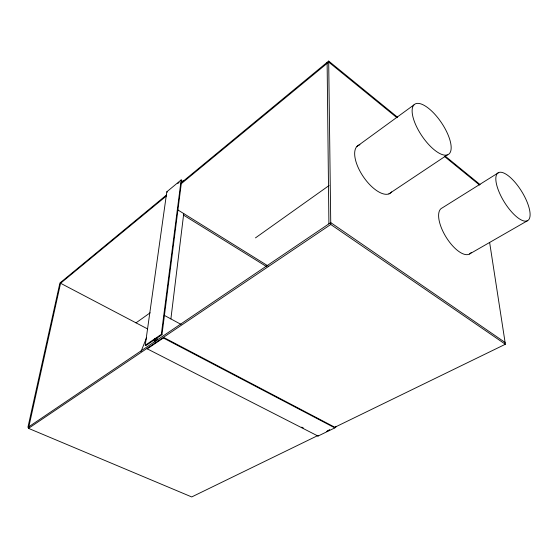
<?xml version="1.0" encoding="UTF-8"?>
<svg xmlns="http://www.w3.org/2000/svg" width="558" height="558" viewBox="0 0 558 558"><rect width="100%" height="100%" fill="white"/><g stroke="black" fill="none" stroke-linecap="round" stroke-linejoin="round"><path stroke-width="0.84" d="M170.887 318.918L183.742 213.588M147.256 348.848L163.368 337.988L163.452 337.332L334.835 427.268L334.842 427.888L318.018 436.07L147.256 348.848L147.347 348.199M183.177 181.217L183.24 180.722L181.28 182.34M145.254 345.269L161.325 334.354L181.162 179.92L181.713 180.276L161.966 334.688L145.889 345.597L145.254 345.269L166.8 191.819L181.162 179.92M156.847 340.199L157.182 337.674M154.273 341.942L154.719 338.573M155.556 341.071L155.891 338.546M317.648 435.638L191.715 496.941L28.5 428.356L60.78 282.299M141.062 351.414L146.58 337.702M177.793 183.519L179.097 182.438M166.563 194.937L59.901 283.032L27.9 427.4L330.734 222.614L505.102 342.473M181.217 182.836L328.676 61.059L397.512 117.215M166.43 195.928L60.571 283.255L147.528 328.892M181.169 183.763L328.69 62.078L396.919 117.682M356.946 146.426L413.897 104.932M136.019 322.852L150.151 312.794M255.459 237.889L329.067 185.535M28.5 428.356L330.761 224.483L328.676 61.059M388.877 193.905L447.328 154.922A30.237 11.795 56 0 0 433.915 113.274A30.237 11.795 56 0 0 413.715 119.607A30.237 11.795 56 0 0 447.328 154.922M498.747 172.541L442.187 207.939A26.812 11.286 58.4 0 0 446.86 238.343A26.812 11.286 58.4 0 0 471.175 252.488M469.529 254.009L527.631 220.64A28.081 10.177 58.2 0 0 513.318 180.394A28.081 10.177 58.2 0 0 497.945 189.057A28.081 10.177 58.2 0 0 527.631 220.64M327.818 430.685L329.38 429.925M334.856 427.261L505.374 344.251L489.673 242.737M326.695 431.404L329.75 429.918M334.333 427.686L336.62 426.577L336.125 426.312M301.732 427.128L303.28 427.923M163.368 337.988L334.842 427.888M161.325 334.354L161.966 334.688M164.143 315.27L181.085 324.428M183.31 214.976L266.808 266.752M177.911 209.968L268.203 266.061M166.8 191.819L167.351 192.168M330.761 224.483L505.374 344.251M444.663 156.596L479.58 185.054M445.096 156.038L480.096 184.586M327.121 62.343L328.913 223.849M318.018 435.456L318.018 436.07M391.618 191.924A28.772 12.98 55.8 0 1 363.139 176.44A28.772 12.98 55.8 0 1 359.903 144.752"/></g></svg>
